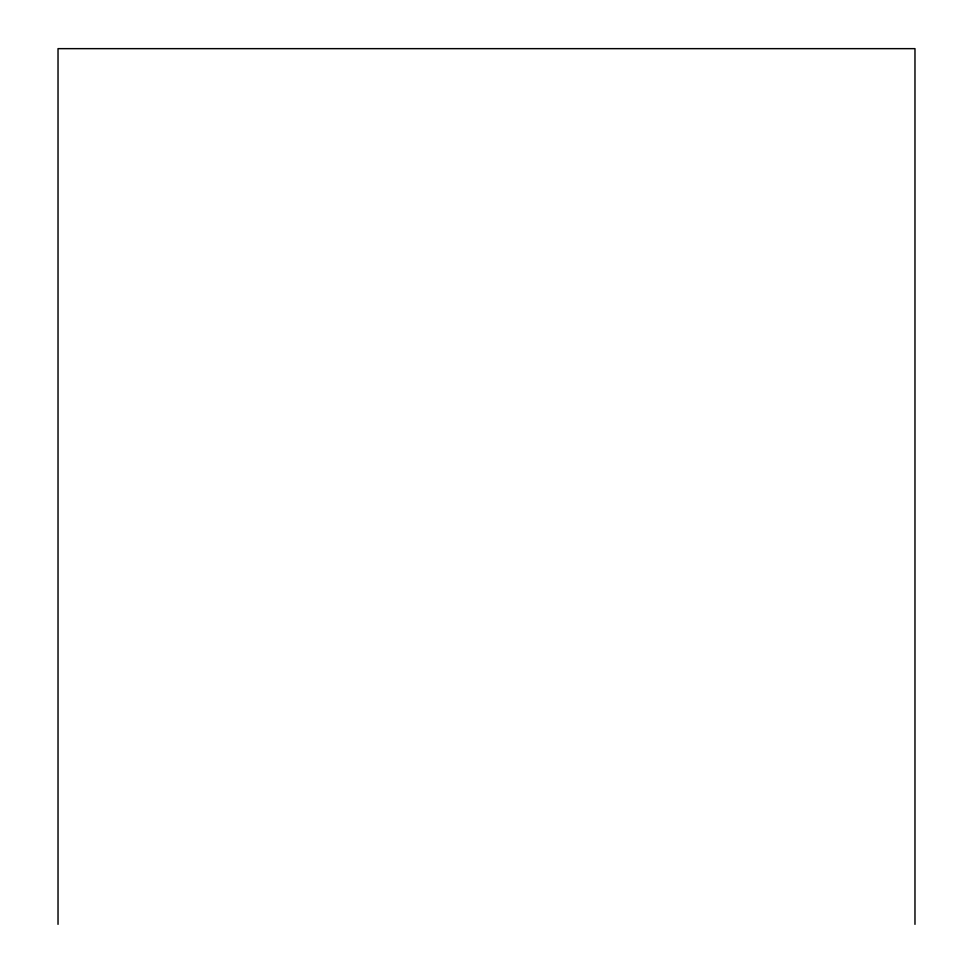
<?xml version="1.0" encoding="UTF-8"?>
<svg xmlns="http://www.w3.org/2000/svg" width="973" height="973" viewBox="0 0 973 973"><rect width="100%" height="100%" fill="white"/><g stroke="black" fill="none" stroke-linecap="round" stroke-linejoin="round"><path stroke-width="1.46" d="M914.973 924.35L914.973 48.65L58.027 48.65L58.027 924.35"/></g></svg>
